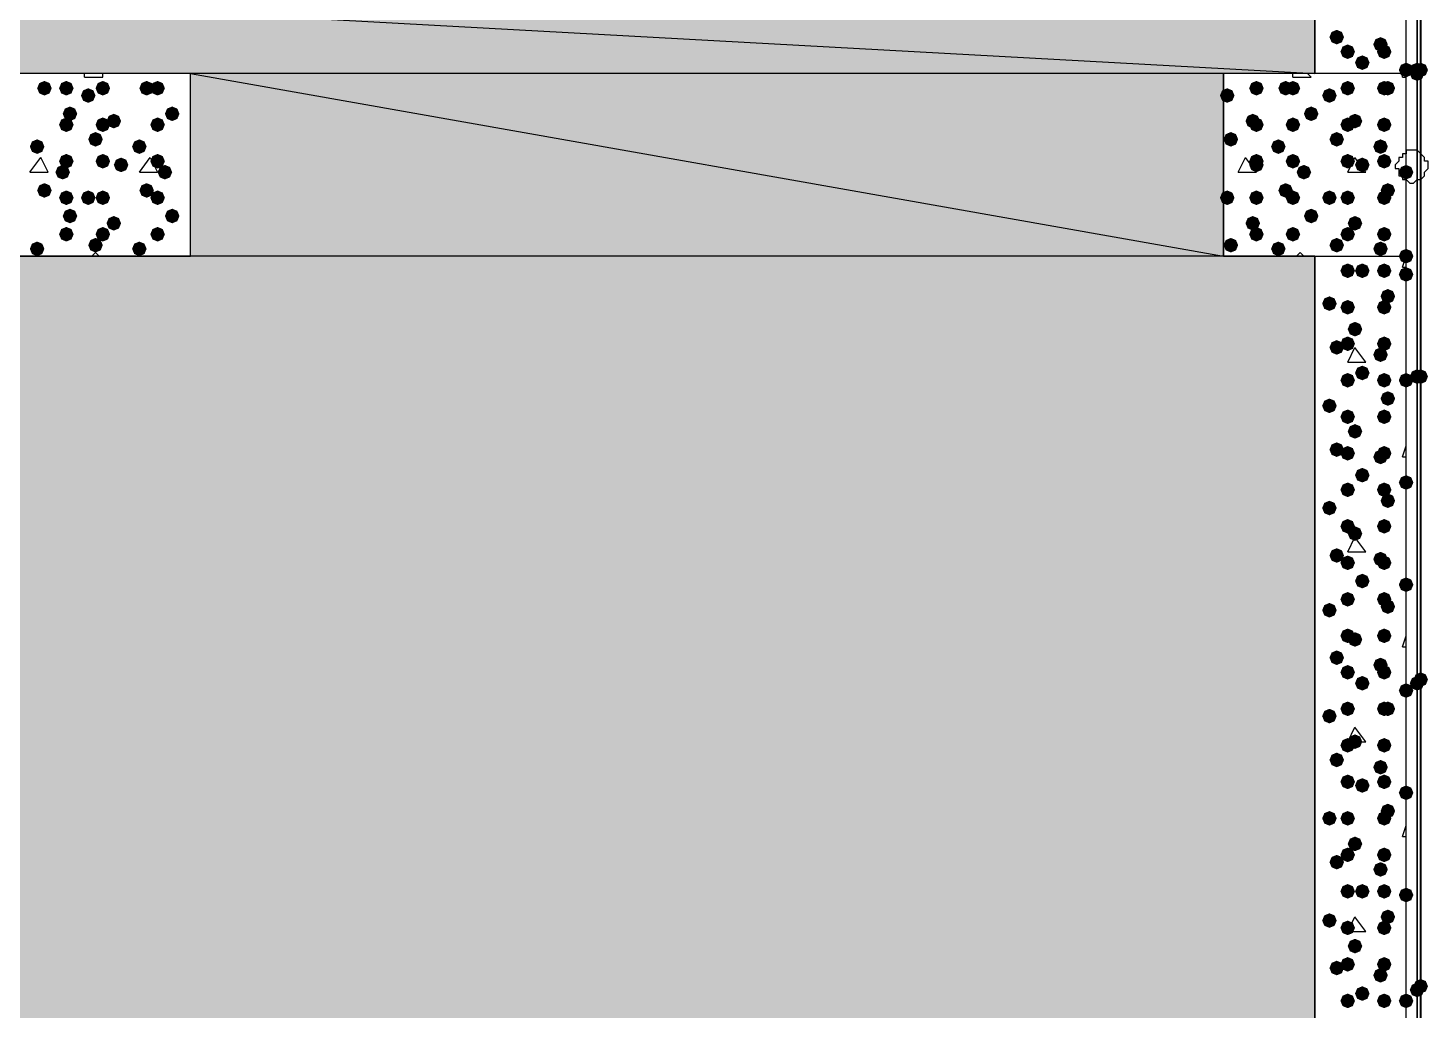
# Model space of a CAD drawing. Header units: millimetres. Extents: x 0 to 420, y 0 to 297.
# Drawn here: x 363.62 to 379.86, y 211.6 to 222.99 of the extents above; entities that cross this region are included whole.
import ezdxf

# ---------------------------------------------------------------- set-up
doc = ezdxf.new("R2010")
doc.units = ezdxf.units.MM
doc.layers.get('0').update_dxf_attribs({"linetype": 'CONTINUOUS'})

msp = doc.modelspace()

# ---------------------------------------------------------------- hatches: boundary and pattern name
at = {"true_color": 0x000007}
h = msp.add_hatch(color=0, dxfattribs=at)
h.paths.add_polyline_path([(379.73, 243.755333), (379.73, 100.160667)], flags=0)
h.paths.add_polyline_path([(379.73, 100.160667), (379.73, 243.755333)], flags=0)
at = {"true_color": 0x000008}
h = msp.add_hatch(color=0, dxfattribs=at)
h.paths.add_polyline_path([(378.544667, 241.511667), (32.469667, 241.511667), (378.544667, 222.461667)], flags=0)
h.paths.add_polyline_path([(32.469667, 241.511667), (378.544667, 222.461667), (32.469667, 222.461667)], flags=0)
for points in [[(378.883333, 222.885), (378.858462, 222.825204), (378.798667, 222.800333), (378.738871, 222.825204), (378.714, 222.885), (378.738871, 222.944796), (378.798667, 222.969667), (378.858462, 222.944796)], [(379.010333, 222.715667), (378.985463, 222.655871), (378.925667, 222.631), (378.865871, 222.655871), (378.841, 222.715667), (378.865871, 222.775462), (378.925667, 222.800333), (378.985462, 222.775463)], [(379.391333, 222.800333), (379.366463, 222.740537), (379.306667, 222.715667), (379.246871, 222.740537), (379.222, 222.800333), (379.246871, 222.860129), (379.306667, 222.885), (379.366462, 222.860129)], [(379.433667, 222.715667), (379.408796, 222.655871), (379.349, 222.631), (379.289204, 222.655871), (379.264333, 222.715667), (379.289204, 222.775462), (379.349, 222.800333), (379.408796, 222.775463)], [(379.179667, 222.588667), (379.154796, 222.528871), (379.095, 222.504), (379.035204, 222.528871), (379.010333, 222.588667), (379.035204, 222.648462), (379.095, 222.673333), (379.154796, 222.648463)], [(379.687667, 222.504), (379.662796, 222.444204), (379.603, 222.419333), (379.543204, 222.444204), (379.518333, 222.504), (379.543204, 222.563796), (379.603, 222.588667), (379.662796, 222.563796)], [(379.010333, 220.175667), (378.985463, 220.115871), (378.925667, 220.091), (378.865871, 220.115871), (378.841, 220.175667), (378.865871, 220.235462), (378.925667, 220.260333), (378.985462, 220.235463)], [(379.179667, 220.175667), (379.154796, 220.115871), (379.095, 220.091), (379.035204, 220.115871), (379.010333, 220.175667), (379.035204, 220.235462), (379.095, 220.260333), (379.154796, 220.235463)], [(379.433667, 220.175667), (379.408796, 220.115871), (379.349, 220.091), (379.289204, 220.115871), (379.264333, 220.175667), (379.289204, 220.235462), (379.349, 220.260333), (379.408796, 220.235463)], [(379.687667, 220.133333), (379.662796, 220.073537), (379.603, 220.048667), (379.543204, 220.073537), (379.518333, 220.133333), (379.543204, 220.193129), (379.603, 220.218), (379.662796, 220.193129)], [(378.798667, 219.794667), (378.773796, 219.734871), (378.714, 219.71), (378.654204, 219.734871), (378.629333, 219.794667), (378.654204, 219.854462), (378.714, 219.879333), (378.773796, 219.854463)], [(379.010333, 219.752333), (378.985463, 219.692537), (378.925667, 219.667667), (378.865871, 219.692537), (378.841, 219.752333), (378.865871, 219.812129), (378.925667, 219.837), (378.985462, 219.812129)], [(379.433667, 219.752333), (379.408796, 219.692537), (379.349, 219.667667), (379.289204, 219.692537), (379.264333, 219.752333), (379.289204, 219.812129), (379.349, 219.837), (379.408796, 219.812129)], [(379.476, 219.879333), (379.451129, 219.819538), (379.391333, 219.794667), (379.331537, 219.819538), (379.306667, 219.879333), (379.331537, 219.939129), (379.391333, 219.964), (379.451129, 219.939129)], [(379.095, 219.498333), (379.070129, 219.438538), (379.010333, 219.413667), (378.950538, 219.438538), (378.925667, 219.498333), (378.950537, 219.558129), (379.010333, 219.583), (379.070129, 219.558129)], [(378.883333, 219.286667), (378.858462, 219.226871), (378.798667, 219.202), (378.738871, 219.226871), (378.714, 219.286667), (378.738871, 219.346462), (378.798667, 219.371333), (378.858462, 219.346463)], [(379.010333, 219.329), (378.985463, 219.269204), (378.925667, 219.244333), (378.865871, 219.269204), (378.841, 219.329), (378.865871, 219.388796), (378.925667, 219.413667), (378.985462, 219.388796)], [(379.433667, 219.329), (379.408796, 219.269204), (379.349, 219.244333), (379.289204, 219.269204), (379.264333, 219.329), (379.289204, 219.388796), (379.349, 219.413667), (379.408796, 219.388796)], [(379.391333, 219.202), (379.366463, 219.142204), (379.306667, 219.117333), (379.246871, 219.142204), (379.222, 219.202), (379.246871, 219.261796), (379.306667, 219.286667), (379.366462, 219.261796)], [(379.179667, 218.990333), (379.154796, 218.930537), (379.095, 218.905667), (379.035204, 218.930537), (379.010333, 218.990333), (379.035204, 219.050129), (379.095, 219.075), (379.154796, 219.050129)], [(379.010333, 218.905667), (378.985463, 218.845871), (378.925667, 218.821), (378.865871, 218.845871), (378.841, 218.905667), (378.865871, 218.965462), (378.925667, 218.990333), (378.985462, 218.965463)], [(379.433667, 218.905667), (379.408796, 218.845871), (379.349, 218.821), (379.289204, 218.845871), (379.264333, 218.905667), (379.289204, 218.965462), (379.349, 218.990333), (379.408796, 218.965463)], [(379.687667, 218.905667), (379.662796, 218.845871), (379.603, 218.821), (379.543204, 218.845871), (379.518333, 218.905667), (379.543204, 218.965462), (379.603, 218.990333), (379.662796, 218.965463)], [(378.798667, 218.609333), (378.773796, 218.549537), (378.714, 218.524667), (378.654204, 218.549537), (378.629333, 218.609333), (378.654204, 218.669129), (378.714, 218.694), (378.773796, 218.669129)], [(379.476, 218.694), (379.451129, 218.634204), (379.391333, 218.609333), (379.331537, 218.634204), (379.306667, 218.694), (379.331537, 218.753796), (379.391333, 218.778667), (379.451129, 218.753796)], [(379.010333, 218.482333), (378.985463, 218.422537), (378.925667, 218.397667), (378.865871, 218.422537), (378.841, 218.482333), (378.865871, 218.542129), (378.925667, 218.567), (378.985462, 218.542129)], [(379.433667, 218.482333), (379.408796, 218.422537), (379.349, 218.397667), (379.289204, 218.422537), (379.264333, 218.482333), (379.289204, 218.542129), (379.349, 218.567), (379.408796, 218.542129)], [(379.095, 218.313), (379.070129, 218.253204), (379.010333, 218.228333), (378.950538, 218.253204), (378.925667, 218.313), (378.950537, 218.372796), (379.010333, 218.397667), (379.070129, 218.372796)], [(378.883333, 218.101333), (378.858462, 218.041537), (378.798667, 218.016667), (378.738871, 218.041537), (378.714, 218.101333), (378.738871, 218.161129), (378.798667, 218.186), (378.858462, 218.161129)], [(379.010333, 218.059), (378.985463, 217.999204), (378.925667, 217.974333), (378.865871, 217.999204), (378.841, 218.059), (378.865871, 218.118796), (378.925667, 218.143667), (378.985462, 218.118796)], [(379.391333, 218.016667), (379.366463, 217.956871), (379.306667, 217.932), (379.246871, 217.956871), (379.222, 218.016667), (379.246871, 218.076462), (379.306667, 218.101333), (379.366462, 218.076463)], [(379.433667, 218.059), (379.408796, 217.999204), (379.349, 217.974333), (379.289204, 217.999204), (379.264333, 218.059), (379.289204, 218.118796), (379.349, 218.143667), (379.408796, 218.118796)], [(379.179667, 217.805), (379.154796, 217.745204), (379.095, 217.720333), (379.035204, 217.745204), (379.010333, 217.805), (379.035204, 217.864796), (379.095, 217.889667), (379.154796, 217.864796)], [(379.010333, 217.635667), (378.985463, 217.575871), (378.925667, 217.551), (378.865871, 217.575871), (378.841, 217.635667), (378.865871, 217.695462), (378.925667, 217.720333), (378.985462, 217.695463)], [(379.433667, 217.635667), (379.408796, 217.575871), (379.349, 217.551), (379.289204, 217.575871), (379.264333, 217.635667), (379.289204, 217.695462), (379.349, 217.720333), (379.408796, 217.695463)], [(379.687667, 217.720333), (379.662796, 217.660537), (379.603, 217.635667), (379.543204, 217.660537), (379.518333, 217.720333), (379.543204, 217.780129), (379.603, 217.805), (379.662796, 217.780129)], [(379.476, 217.508667), (379.451129, 217.448871), (379.391333, 217.424), (379.331537, 217.448871), (379.306667, 217.508667), (379.331537, 217.568462), (379.391333, 217.593333), (379.451129, 217.568463)], [(378.798667, 217.424), (378.773796, 217.364204), (378.714, 217.339333), (378.654204, 217.364204), (378.629333, 217.424), (378.654204, 217.483796), (378.714, 217.508667), (378.773796, 217.483796)], [(379.010333, 217.212333), (378.985463, 217.152537), (378.925667, 217.127667), (378.865871, 217.152537), (378.841, 217.212333), (378.865871, 217.272129), (378.925667, 217.297), (378.985462, 217.272129)], [(379.433667, 217.212333), (379.408796, 217.152537), (379.349, 217.127667), (379.289204, 217.152537), (379.264333, 217.212333), (379.289204, 217.272129), (379.349, 217.297), (379.408796, 217.272129)], [(379.095, 217.127667), (379.070129, 217.067871), (379.010333, 217.043), (378.950538, 217.067871), (378.925667, 217.127667), (378.950537, 217.187462), (379.010333, 217.212333), (379.070129, 217.187463)], [(378.883333, 216.873667), (378.858462, 216.813871), (378.798667, 216.789), (378.738871, 216.813871), (378.714, 216.873667), (378.738871, 216.933462), (378.798667, 216.958333), (378.858462, 216.933463)], [(379.391333, 216.831333), (379.366463, 216.771537), (379.306667, 216.746667), (379.246871, 216.771537), (379.222, 216.831333), (379.246871, 216.891129), (379.306667, 216.916), (379.366462, 216.891129)], [(379.010333, 216.789), (378.985463, 216.729204), (378.925667, 216.704333), (378.865871, 216.729204), (378.841, 216.789), (378.865871, 216.848796), (378.925667, 216.873667), (378.985462, 216.848796)], [(379.433667, 216.789), (379.408796, 216.729204), (379.349, 216.704333), (379.289204, 216.729204), (379.264333, 216.789), (379.289204, 216.848796), (379.349, 216.873667), (379.408796, 216.848796)], [(379.179667, 216.577333), (379.154796, 216.517537), (379.095, 216.492667), (379.035204, 216.517537), (379.010333, 216.577333), (379.035204, 216.637129), (379.095, 216.662), (379.154796, 216.637129)], [(379.687667, 216.535), (379.662796, 216.475204), (379.603, 216.450333), (379.543204, 216.475204), (379.518333, 216.535), (379.543204, 216.594796), (379.603, 216.619667), (379.662796, 216.594796)], [(379.010333, 216.365667), (378.985463, 216.305871), (378.925667, 216.281), (378.865871, 216.305871), (378.841, 216.365667), (378.865871, 216.425462), (378.925667, 216.450333), (378.985462, 216.425463)], [(379.433667, 216.365667), (379.408796, 216.305871), (379.349, 216.281), (379.289204, 216.305871), (379.264333, 216.365667), (379.289204, 216.425462), (379.349, 216.450333), (379.408796, 216.425463)], [(378.798667, 216.238667), (378.773796, 216.178871), (378.714, 216.154), (378.654204, 216.178871), (378.629333, 216.238667), (378.654204, 216.298462), (378.714, 216.323333), (378.773796, 216.298463)], [(379.476, 216.281), (379.451129, 216.221204), (379.391333, 216.196333), (379.331537, 216.221204), (379.306667, 216.281), (379.331537, 216.340796), (379.391333, 216.365667), (379.451129, 216.340796)], [(379.010333, 215.942333), (378.985463, 215.882537), (378.925667, 215.857667), (378.865871, 215.882537), (378.841, 215.942333), (378.865871, 216.002129), (378.925667, 216.027), (378.985462, 216.002129)], [(379.095, 215.9), (379.070129, 215.840204), (379.010333, 215.815333), (378.950538, 215.840204), (378.925667, 215.9), (378.950537, 215.959796), (379.010333, 215.984667), (379.070129, 215.959796)], [(379.433667, 215.942333), (379.408796, 215.882537), (379.349, 215.857667), (379.289204, 215.882537), (379.264333, 215.942333), (379.289204, 216.002129), (379.349, 216.027), (379.408796, 216.002129)], [(378.883333, 215.688333), (378.858462, 215.628537), (378.798667, 215.603667), (378.738871, 215.628537), (378.714, 215.688333), (378.738871, 215.748129), (378.798667, 215.773), (378.858462, 215.748129)], [(379.010333, 215.519), (378.985463, 215.459204), (378.925667, 215.434333), (378.865871, 215.459204), (378.841, 215.519), (378.865871, 215.578796), (378.925667, 215.603667), (378.985462, 215.578796)], [(379.391333, 215.603667), (379.366463, 215.543871), (379.306667, 215.519), (379.246871, 215.543871), (379.222, 215.603667), (379.246871, 215.663462), (379.306667, 215.688333), (379.366462, 215.663463)], [(379.433667, 215.519), (379.408796, 215.459204), (379.349, 215.434333), (379.289204, 215.459204), (379.264333, 215.519), (379.289204, 215.578796), (379.349, 215.603667), (379.408796, 215.578796)], [(379.179667, 215.392), (379.154796, 215.332204), (379.095, 215.307333), (379.035204, 215.332204), (379.010333, 215.392), (379.035204, 215.451796), (379.095, 215.476667), (379.154796, 215.451796)], [(379.687667, 215.307333), (379.662796, 215.247537), (379.603, 215.222667), (379.543204, 215.247537), (379.518333, 215.307333), (379.543204, 215.367129), (379.603, 215.392), (379.662796, 215.367129)], [(379.010333, 215.095667), (378.985463, 215.035871), (378.925667, 215.011), (378.865871, 215.035871), (378.841, 215.095667), (378.865871, 215.155462), (378.925667, 215.180333), (378.985462, 215.155463)], [(379.433667, 215.095667), (379.408796, 215.035871), (379.349, 215.011), (379.289204, 215.035871), (379.264333, 215.095667), (379.289204, 215.155462), (379.349, 215.180333), (379.408796, 215.155463)], [(379.476, 215.095667), (379.451129, 215.035871), (379.391333, 215.011), (379.331537, 215.035871), (379.306667, 215.095667), (379.331537, 215.155462), (379.391333, 215.180333), (379.451129, 215.155463)], [(378.798667, 215.011), (378.773796, 214.951204), (378.714, 214.926333), (378.654204, 214.951204), (378.629333, 215.011), (378.654204, 215.070796), (378.714, 215.095667), (378.773796, 215.070796)], [(379.095, 214.714667), (379.070129, 214.654871), (379.010333, 214.63), (378.950538, 214.654871), (378.925667, 214.714667), (378.950537, 214.774462), (379.010333, 214.799333), (379.070129, 214.774463)], [(379.010333, 214.672333), (378.985463, 214.612537), (378.925667, 214.587667), (378.865871, 214.612537), (378.841, 214.672333), (378.865871, 214.732129), (378.925667, 214.757), (378.985462, 214.732129)], [(379.433667, 214.672333), (379.408796, 214.612537), (379.349, 214.587667), (379.289204, 214.612537), (379.264333, 214.672333), (379.289204, 214.732129), (379.349, 214.757), (379.408796, 214.732129)], [(378.883333, 214.503), (378.858462, 214.443204), (378.798667, 214.418333), (378.738871, 214.443204), (378.714, 214.503), (378.738871, 214.562796), (378.798667, 214.587667), (378.858462, 214.562796)], [(379.391333, 214.418333), (379.366463, 214.358537), (379.306667, 214.333667), (379.246871, 214.358537), (379.222, 214.418333), (379.246871, 214.478129), (379.306667, 214.503), (379.366462, 214.478129)], [(379.010333, 214.249), (378.985463, 214.189204), (378.925667, 214.164333), (378.865871, 214.189204), (378.841, 214.249), (378.865871, 214.308796), (378.925667, 214.333667), (378.985462, 214.308796)], [(379.433667, 214.249), (379.408796, 214.189204), (379.349, 214.164333), (379.289204, 214.189204), (379.264333, 214.249), (379.289204, 214.308796), (379.349, 214.333667), (379.408796, 214.308796)], [(379.179667, 214.206667), (379.154796, 214.146871), (379.095, 214.122), (379.035204, 214.146871), (379.010333, 214.206667), (379.035204, 214.266462), (379.095, 214.291333), (379.154796, 214.266463)], [(379.687667, 214.122), (379.662796, 214.062204), (379.603, 214.037333), (379.543204, 214.062204), (379.518333, 214.122), (379.543204, 214.181796), (379.603, 214.206667), (379.662796, 214.181796)], [(379.476, 213.910333), (379.451129, 213.850537), (379.391333, 213.825667), (379.331537, 213.850537), (379.306667, 213.910333), (379.331537, 213.970129), (379.391333, 213.995), (379.451129, 213.970129)], [(378.798667, 213.825667), (378.773796, 213.765871), (378.714, 213.741), (378.654204, 213.765871), (378.629333, 213.825667), (378.654204, 213.885462), (378.714, 213.910333), (378.773796, 213.885463)], [(379.010333, 213.825667), (378.985463, 213.765871), (378.925667, 213.741), (378.865871, 213.765871), (378.841, 213.825667), (378.865871, 213.885462), (378.925667, 213.910333), (378.985462, 213.885463)], [(379.433667, 213.825667), (379.408796, 213.765871), (379.349, 213.741), (379.289204, 213.765871), (379.264333, 213.825667), (379.289204, 213.885462), (379.349, 213.910333), (379.408796, 213.885463)], [(379.095, 213.529333), (379.070129, 213.469538), (379.010333, 213.444667), (378.950538, 213.469538), (378.925667, 213.529333), (378.950537, 213.589129), (379.010333, 213.614), (379.070129, 213.589129)], [(378.883333, 213.317667), (378.858462, 213.257871), (378.798667, 213.233), (378.738871, 213.257871), (378.714, 213.317667), (378.738871, 213.377462), (378.798667, 213.402333), (378.858462, 213.377463)], [(379.010333, 213.402333), (378.985463, 213.342537), (378.925667, 213.317667), (378.865871, 213.342537), (378.841, 213.402333), (378.865871, 213.462129), (378.925667, 213.487), (378.985462, 213.462129)], [(379.433667, 213.402333), (379.408796, 213.342537), (379.349, 213.317667), (379.289204, 213.342537), (379.264333, 213.402333), (379.289204, 213.462129), (379.349, 213.487), (379.408796, 213.462129)], [(379.391333, 213.233), (379.366463, 213.173204), (379.306667, 213.148333), (379.246871, 213.173204), (379.222, 213.233), (379.246871, 213.292796), (379.306667, 213.317667), (379.366462, 213.292796)], [(379.010333, 212.979), (378.985463, 212.919204), (378.925667, 212.894333), (378.865871, 212.919204), (378.841, 212.979), (378.865871, 213.038796), (378.925667, 213.063667), (378.985462, 213.038796)], [(379.179667, 212.979), (379.154796, 212.919204), (379.095, 212.894333), (379.035204, 212.919204), (379.010333, 212.979), (379.035204, 213.038796), (379.095, 213.063667), (379.154796, 213.038796)], [(379.433667, 212.979), (379.408796, 212.919204), (379.349, 212.894333), (379.289204, 212.919204), (379.264333, 212.979), (379.289204, 213.038796), (379.349, 213.063667), (379.408796, 213.038796)], [(379.687667, 212.936667), (379.662796, 212.876871), (379.603, 212.852), (379.543204, 212.876871), (379.518333, 212.936667), (379.543204, 212.996462), (379.603, 213.021333), (379.662796, 212.996463)], [(378.798667, 212.640333), (378.773796, 212.580537), (378.714, 212.555667), (378.654204, 212.580537), (378.629333, 212.640333), (378.654204, 212.700129), (378.714, 212.725), (378.773796, 212.700129)], [(379.476, 212.682667), (379.451129, 212.622871), (379.391333, 212.598), (379.331537, 212.622871), (379.306667, 212.682667), (379.331537, 212.742462), (379.391333, 212.767333), (379.451129, 212.742463)], [(379.010333, 212.555667), (378.985463, 212.495871), (378.925667, 212.471), (378.865871, 212.495871), (378.841, 212.555667), (378.865871, 212.615462), (378.925667, 212.640333), (378.985462, 212.615463)], [(379.433667, 212.555667), (379.408796, 212.495871), (379.349, 212.471), (379.289204, 212.495871), (379.264333, 212.555667), (379.289204, 212.615462), (379.349, 212.640333), (379.408796, 212.615463)], [(379.095, 212.344), (379.070129, 212.284204), (379.010333, 212.259333), (378.950538, 212.284204), (378.925667, 212.344), (378.950537, 212.403796), (379.010333, 212.428667), (379.070129, 212.403796)], [(379.010333, 212.132333), (378.985463, 212.072537), (378.925667, 212.047667), (378.865871, 212.072537), (378.841, 212.132333), (378.865871, 212.192129), (378.925667, 212.217), (378.985462, 212.192129)], [(379.433667, 212.132333), (379.408796, 212.072537), (379.349, 212.047667), (379.289204, 212.072537), (379.264333, 212.132333), (379.289204, 212.192129), (379.349, 212.217), (379.408796, 212.192129)], [(378.883333, 212.09), (378.858462, 212.030204), (378.798667, 212.005333), (378.738871, 212.030204), (378.714, 212.09), (378.738871, 212.149796), (378.798667, 212.174667), (378.858462, 212.149796)], [(379.391333, 212.005333), (379.366463, 211.945537), (379.306667, 211.920667), (379.246871, 211.945537), (379.222, 212.005333), (379.246871, 212.065129), (379.306667, 212.09), (379.366462, 212.065129)], [(379.179667, 211.793667), (379.154796, 211.733871), (379.095, 211.709), (379.035204, 211.733871), (379.010333, 211.793667), (379.035204, 211.853462), (379.095, 211.878333), (379.154796, 211.853463)], [(379.010333, 211.709), (378.985463, 211.649204), (378.925667, 211.624333), (378.865871, 211.649204), (378.841, 211.709), (378.865871, 211.768796), (378.925667, 211.793667), (378.985462, 211.768796)], [(379.433667, 211.709), (379.408796, 211.649204), (379.349, 211.624333), (379.289204, 211.649204), (379.264333, 211.709), (379.289204, 211.768796), (379.349, 211.793667), (379.408796, 211.768796)], [(379.687667, 211.709), (379.662796, 211.649204), (379.603, 211.624333), (379.543204, 211.649204), (379.518333, 211.709), (379.543204, 211.768796), (379.603, 211.793667), (379.662796, 211.768796)]]:
    msp.add_hatch(color=0, dxfattribs=at).paths.add_polyline_path(points, flags=0)
at = {"true_color": 0x0000fe}
for points in [[(379.814667, 222.504), (379.789796, 222.444204), (379.73, 222.419333), (379.670204, 222.444204), (379.645333, 222.504), (379.670204, 222.563796), (379.73, 222.588667), (379.789796, 222.563796)], [(379.857, 222.504), (379.832129, 222.444204), (379.772333, 222.419333), (379.712538, 222.444204), (379.687667, 222.504), (379.712537, 222.563796), (379.772333, 222.588667), (379.832129, 222.563796)], [(379.814667, 222.461667), (379.789796, 222.401871), (379.73, 222.377), (379.670204, 222.401871), (379.645333, 222.461667), (379.670204, 222.521462), (379.73, 222.546333), (379.789796, 222.521463)], [(379.814667, 222.461667), (379.789796, 222.401871), (379.73, 222.377), (379.670204, 222.401871), (379.645333, 222.461667), (379.670204, 222.521462), (379.73, 222.546333), (379.789796, 222.521463)], [(379.814667, 218.948), (379.789796, 218.888204), (379.73, 218.863333), (379.670204, 218.888204), (379.645333, 218.948), (379.670204, 219.007796), (379.73, 219.032667), (379.789796, 219.007796)], [(379.814667, 218.948), (379.789796, 218.888204), (379.73, 218.863333), (379.670204, 218.888204), (379.645333, 218.948), (379.670204, 219.007796), (379.73, 219.032667), (379.789796, 219.007796)], [(379.814667, 218.948), (379.789796, 218.888204), (379.73, 218.863333), (379.670204, 218.888204), (379.645333, 218.948), (379.670204, 219.007796), (379.73, 219.032667), (379.789796, 219.007796)], [(379.857, 218.948), (379.832129, 218.888204), (379.772333, 218.863333), (379.712538, 218.888204), (379.687667, 218.948), (379.712537, 219.007796), (379.772333, 219.032667), (379.832129, 219.007796)], [(379.814667, 215.392), (379.789796, 215.332204), (379.73, 215.307333), (379.670204, 215.332204), (379.645333, 215.392), (379.670204, 215.451796), (379.73, 215.476667), (379.789796, 215.451796)], [(379.814667, 215.392), (379.789796, 215.332204), (379.73, 215.307333), (379.670204, 215.332204), (379.645333, 215.392), (379.670204, 215.451796), (379.73, 215.476667), (379.789796, 215.451796)], [(379.814667, 215.392), (379.789796, 215.332204), (379.73, 215.307333), (379.670204, 215.332204), (379.645333, 215.392), (379.670204, 215.451796), (379.73, 215.476667), (379.789796, 215.451796)], [(379.857, 215.434333), (379.832129, 215.374537), (379.772333, 215.349667), (379.712538, 215.374537), (379.687667, 215.434333), (379.712537, 215.494129), (379.772333, 215.519), (379.832129, 215.494129)], [(379.814667, 211.836), (379.789796, 211.776204), (379.73, 211.751333), (379.670204, 211.776204), (379.645333, 211.836), (379.670204, 211.895796), (379.73, 211.920667), (379.789796, 211.895796)], [(379.814667, 211.836), (379.789796, 211.776204), (379.73, 211.751333), (379.670204, 211.776204), (379.645333, 211.836), (379.670204, 211.895796), (379.73, 211.920667), (379.789796, 211.895796)], [(379.814667, 211.836), (379.789796, 211.776204), (379.73, 211.751333), (379.670204, 211.776204), (379.645333, 211.836), (379.670204, 211.895796), (379.73, 211.920667), (379.789796, 211.895796)], [(379.857, 211.878333), (379.832129, 211.818537), (379.772333, 211.793667), (379.712538, 211.818537), (379.687667, 211.878333), (379.712537, 211.938129), (379.772333, 211.963), (379.832129, 211.938129)]]:
    msp.add_hatch(color=0, dxfattribs=at).paths.add_polyline_path(points, flags=0)
at = {"true_color": 0x000008}
h = msp.add_hatch(color=0, dxfattribs=at)
h.paths.add_polyline_path([(377.486333, 222.461667), (365.506, 222.461667), (377.486333, 220.345)], flags=0)
h.paths.add_polyline_path([(365.506, 222.461667), (377.486333, 220.345), (365.506, 220.345)], flags=0)
at = {"true_color": 0x000007}
for points in [[(363.897333, 222.292333), (363.872462, 222.232537), (363.812667, 222.207667), (363.752871, 222.232537), (363.728, 222.292333), (363.752871, 222.352129), (363.812667, 222.377), (363.872462, 222.352129)], [(364.151333, 222.292333), (364.126463, 222.232537), (364.066667, 222.207667), (364.006871, 222.232537), (363.982, 222.292333), (364.006871, 222.352129), (364.066667, 222.377), (364.126462, 222.352129)], [(364.405333, 222.207667), (364.380463, 222.147871), (364.320667, 222.123), (364.260871, 222.147871), (364.236, 222.207667), (364.260871, 222.267462), (364.320667, 222.292333), (364.380462, 222.267463)], [(364.574667, 222.292333), (364.549796, 222.232537), (364.49, 222.207667), (364.430204, 222.232537), (364.405333, 222.292333), (364.430204, 222.352129), (364.49, 222.377), (364.549796, 222.352129)], [(365.082667, 222.292333), (365.057796, 222.232537), (364.998, 222.207667), (364.938204, 222.232537), (364.913333, 222.292333), (364.938204, 222.352129), (364.998, 222.377), (365.057796, 222.352129)], [(365.209667, 222.292333), (365.184796, 222.232537), (365.125, 222.207667), (365.065204, 222.232537), (365.040333, 222.292333), (365.065204, 222.352129), (365.125, 222.377), (365.184796, 222.352129)], [(377.613333, 222.207667), (377.588462, 222.147871), (377.528667, 222.123), (377.468871, 222.147871), (377.444, 222.207667), (377.468871, 222.267462), (377.528667, 222.292333), (377.588462, 222.267463)], [(377.952, 222.292333), (377.927129, 222.232537), (377.867333, 222.207667), (377.807538, 222.232537), (377.782667, 222.292333), (377.807537, 222.352129), (377.867333, 222.377), (377.927129, 222.352129)], [(378.290667, 222.292333), (378.265796, 222.232537), (378.206, 222.207667), (378.146204, 222.232537), (378.121333, 222.292333), (378.146204, 222.352129), (378.206, 222.377), (378.265796, 222.352129)], [(378.375333, 222.292333), (378.350462, 222.232537), (378.290667, 222.207667), (378.230871, 222.232537), (378.206, 222.292333), (378.230871, 222.352129), (378.290667, 222.377), (378.350462, 222.352129)], [(378.798667, 222.207667), (378.773796, 222.147871), (378.714, 222.123), (378.654204, 222.147871), (378.629333, 222.207667), (378.654204, 222.267462), (378.714, 222.292333), (378.773796, 222.267463)], [(379.010333, 222.292333), (378.985463, 222.232537), (378.925667, 222.207667), (378.865871, 222.232537), (378.841, 222.292333), (378.865871, 222.352129), (378.925667, 222.377), (378.985462, 222.352129)], [(379.433667, 222.292333), (379.408796, 222.232537), (379.349, 222.207667), (379.289204, 222.232537), (379.264333, 222.292333), (379.289204, 222.352129), (379.349, 222.377), (379.408796, 222.352129)], [(379.476, 222.292333), (379.451129, 222.232537), (379.391333, 222.207667), (379.331537, 222.232537), (379.306667, 222.292333), (379.331537, 222.352129), (379.391333, 222.377), (379.451129, 222.352129)], [(364.151333, 221.869), (364.126463, 221.809204), (364.066667, 221.784333), (364.006871, 221.809204), (363.982, 221.869), (364.006871, 221.928796), (364.066667, 221.953667), (364.126462, 221.928796)], [(364.193667, 221.996), (364.168796, 221.936204), (364.109, 221.911333), (364.049204, 221.936204), (364.024333, 221.996), (364.049204, 222.055796), (364.109, 222.080667), (364.168796, 222.055796)], [(364.574667, 221.869), (364.549796, 221.809204), (364.49, 221.784333), (364.430204, 221.809204), (364.405333, 221.869), (364.430204, 221.928796), (364.49, 221.953667), (364.549796, 221.928796)], [(364.701667, 221.911333), (364.676796, 221.851537), (364.617, 221.826667), (364.557204, 221.851537), (364.532333, 221.911333), (364.557204, 221.971129), (364.617, 221.996), (364.676796, 221.971129)], [(365.209667, 221.869), (365.184796, 221.809204), (365.125, 221.784333), (365.065204, 221.809204), (365.040333, 221.869), (365.065204, 221.928796), (365.125, 221.953667), (365.184796, 221.928796)], [(365.379, 221.996), (365.354129, 221.936204), (365.294333, 221.911333), (365.234537, 221.936204), (365.209667, 221.996), (365.234537, 222.055796), (365.294333, 222.080667), (365.354129, 222.055796)], [(377.909667, 221.911333), (377.884796, 221.851537), (377.825, 221.826667), (377.765204, 221.851537), (377.740333, 221.911333), (377.765204, 221.971129), (377.825, 221.996), (377.884796, 221.971129)], [(377.952, 221.869), (377.927129, 221.809204), (377.867333, 221.784333), (377.807538, 221.809204), (377.782667, 221.869), (377.807537, 221.928796), (377.867333, 221.953667), (377.927129, 221.928796)], [(378.375333, 221.869), (378.350462, 221.809204), (378.290667, 221.784333), (378.230871, 221.809204), (378.206, 221.869), (378.230871, 221.928796), (378.290667, 221.953667), (378.350462, 221.928796)], [(378.587, 221.996), (378.562129, 221.936204), (378.502333, 221.911333), (378.442538, 221.936204), (378.417667, 221.996), (378.442537, 222.055796), (378.502333, 222.080667), (378.562129, 222.055796)], [(379.010333, 221.869), (378.985463, 221.809204), (378.925667, 221.784333), (378.865871, 221.809204), (378.841, 221.869), (378.865871, 221.928796), (378.925667, 221.953667), (378.985462, 221.928796)], [(379.095, 221.911333), (379.070129, 221.851537), (379.010333, 221.826667), (378.950538, 221.851537), (378.925667, 221.911333), (378.950537, 221.971129), (379.010333, 221.996), (379.070129, 221.971129)], [(379.433667, 221.869), (379.408796, 221.809204), (379.349, 221.784333), (379.289204, 221.809204), (379.264333, 221.869), (379.289204, 221.928796), (379.349, 221.953667), (379.408796, 221.928796)], [(364.49, 221.699667), (364.465129, 221.639871), (364.405333, 221.615), (364.345537, 221.639871), (364.320667, 221.699667), (364.345537, 221.759462), (364.405333, 221.784333), (364.465129, 221.759463)], [(377.655667, 221.699667), (377.630796, 221.639871), (377.571, 221.615), (377.511204, 221.639871), (377.486333, 221.699667), (377.511204, 221.759462), (377.571, 221.784333), (377.630796, 221.759463)], [(378.883333, 221.699667), (378.858462, 221.639871), (378.798667, 221.615), (378.738871, 221.639871), (378.714, 221.699667), (378.738871, 221.759462), (378.798667, 221.784333), (378.858462, 221.759463)], [(363.812667, 221.615), (363.787796, 221.555204), (363.728, 221.530333), (363.668204, 221.555204), (363.643333, 221.615), (363.668204, 221.674796), (363.728, 221.699667), (363.787796, 221.674796)], [(364.998, 221.615), (364.973129, 221.555204), (364.913333, 221.530333), (364.853538, 221.555204), (364.828667, 221.615), (364.853537, 221.674796), (364.913333, 221.699667), (364.973129, 221.674796)], [(378.206, 221.615), (378.181129, 221.555204), (378.121333, 221.530333), (378.061537, 221.555204), (378.036667, 221.615), (378.061537, 221.674796), (378.121333, 221.699667), (378.181129, 221.674796)], [(379.391333, 221.615), (379.366463, 221.555204), (379.306667, 221.530333), (379.246871, 221.555204), (379.222, 221.615), (379.246871, 221.674796), (379.306667, 221.699667), (379.366462, 221.674796)], [(364.151333, 221.445667), (364.126463, 221.385871), (364.066667, 221.361), (364.006871, 221.385871), (363.982, 221.445667), (364.006871, 221.505462), (364.066667, 221.530333), (364.126462, 221.505463)], [(364.574667, 221.445667), (364.549796, 221.385871), (364.49, 221.361), (364.430204, 221.385871), (364.405333, 221.445667), (364.430204, 221.505462), (364.49, 221.530333), (364.549796, 221.505463)], [(364.786333, 221.403333), (364.761462, 221.343537), (364.701667, 221.318667), (364.641871, 221.343537), (364.617, 221.403333), (364.641871, 221.463129), (364.701667, 221.488), (364.761462, 221.463129)], [(365.209667, 221.445667), (365.184796, 221.385871), (365.125, 221.361), (365.065204, 221.385871), (365.040333, 221.445667), (365.065204, 221.505462), (365.125, 221.530333), (365.184796, 221.505463)], [(377.952, 221.445667), (377.927129, 221.385871), (377.867333, 221.361), (377.807538, 221.385871), (377.782667, 221.445667), (377.807537, 221.505462), (377.867333, 221.530333), (377.927129, 221.505463)], [(377.952, 221.403333), (377.927129, 221.343537), (377.867333, 221.318667), (377.807538, 221.343537), (377.782667, 221.403333), (377.807537, 221.463129), (377.867333, 221.488), (377.927129, 221.463129)], [(378.375333, 221.445667), (378.350462, 221.385871), (378.290667, 221.361), (378.230871, 221.385871), (378.206, 221.445667), (378.230871, 221.505462), (378.290667, 221.530333), (378.350462, 221.505463)], [(379.010333, 221.445667), (378.985463, 221.385871), (378.925667, 221.361), (378.865871, 221.385871), (378.841, 221.445667), (378.865871, 221.505462), (378.925667, 221.530333), (378.985462, 221.505463)], [(379.179667, 221.403333), (379.154796, 221.343537), (379.095, 221.318667), (379.035204, 221.343537), (379.010333, 221.403333), (379.035204, 221.463129), (379.095, 221.488), (379.154796, 221.463129)], [(379.433667, 221.445667), (379.408796, 221.385871), (379.349, 221.361), (379.289204, 221.385871), (379.264333, 221.445667), (379.289204, 221.505462), (379.349, 221.530333), (379.408796, 221.505463)], [(364.109, 221.318667), (364.084129, 221.258871), (364.024333, 221.234), (363.964538, 221.258871), (363.939667, 221.318667), (363.964537, 221.378462), (364.024333, 221.403333), (364.084129, 221.378463)], [(365.294333, 221.318667), (365.269462, 221.258871), (365.209667, 221.234), (365.149871, 221.258871), (365.125, 221.318667), (365.149871, 221.378462), (365.209667, 221.403333), (365.269462, 221.378463)], [(378.502333, 221.318667), (378.477462, 221.258871), (378.417667, 221.234), (378.357871, 221.258871), (378.333, 221.318667), (378.357871, 221.378462), (378.417667, 221.403333), (378.477462, 221.378463)], [(379.687667, 221.318667), (379.662796, 221.258871), (379.603, 221.234), (379.543204, 221.258871), (379.518333, 221.318667), (379.543204, 221.378462), (379.603, 221.403333), (379.662796, 221.378463)], [(363.897333, 221.107), (363.872462, 221.047204), (363.812667, 221.022333), (363.752871, 221.047204), (363.728, 221.107), (363.752871, 221.166796), (363.812667, 221.191667), (363.872462, 221.166796)], [(365.082667, 221.107), (365.057796, 221.047204), (364.998, 221.022333), (364.938204, 221.047204), (364.913333, 221.107), (364.938204, 221.166796), (364.998, 221.191667), (365.057796, 221.166796)], [(378.290667, 221.107), (378.265796, 221.047204), (378.206, 221.022333), (378.146204, 221.047204), (378.121333, 221.107), (378.146204, 221.166796), (378.206, 221.191667), (378.265796, 221.166796)], [(379.476, 221.107), (379.451129, 221.047204), (379.391333, 221.022333), (379.331537, 221.047204), (379.306667, 221.107), (379.331537, 221.166796), (379.391333, 221.191667), (379.451129, 221.166796)], [(364.151333, 221.022333), (364.126463, 220.962537), (364.066667, 220.937667), (364.006871, 220.962537), (363.982, 221.022333), (364.006871, 221.082129), (364.066667, 221.107), (364.126462, 221.082129)], [(364.405333, 221.022333), (364.380463, 220.962537), (364.320667, 220.937667), (364.260871, 220.962537), (364.236, 221.022333), (364.260871, 221.082129), (364.320667, 221.107), (364.380462, 221.082129)], [(364.574667, 221.022333), (364.549796, 220.962537), (364.49, 220.937667), (364.430204, 220.962537), (364.405333, 221.022333), (364.430204, 221.082129), (364.49, 221.107), (364.549796, 221.082129)], [(365.209667, 221.022333), (365.184796, 220.962537), (365.125, 220.937667), (365.065204, 220.962537), (365.040333, 221.022333), (365.065204, 221.082129), (365.125, 221.107), (365.184796, 221.082129)], [(377.613333, 221.022333), (377.588462, 220.962537), (377.528667, 220.937667), (377.468871, 220.962537), (377.444, 221.022333), (377.468871, 221.082129), (377.528667, 221.107), (377.588462, 221.082129)], [(377.952, 221.022333), (377.927129, 220.962537), (377.867333, 220.937667), (377.807538, 220.962537), (377.782667, 221.022333), (377.807537, 221.082129), (377.867333, 221.107), (377.927129, 221.082129)], [(378.375333, 221.022333), (378.350462, 220.962537), (378.290667, 220.937667), (378.230871, 220.962537), (378.206, 221.022333), (378.230871, 221.082129), (378.290667, 221.107), (378.350462, 221.082129)], [(378.798667, 221.022333), (378.773796, 220.962537), (378.714, 220.937667), (378.654204, 220.962537), (378.629333, 221.022333), (378.654204, 221.082129), (378.714, 221.107), (378.773796, 221.082129)], [(379.010333, 221.022333), (378.985463, 220.962537), (378.925667, 220.937667), (378.865871, 220.962537), (378.841, 221.022333), (378.865871, 221.082129), (378.925667, 221.107), (378.985462, 221.082129)], [(379.433667, 221.022333), (379.408796, 220.962537), (379.349, 220.937667), (379.289204, 220.962537), (379.264333, 221.022333), (379.289204, 221.082129), (379.349, 221.107), (379.408796, 221.082129)], [(364.193667, 220.810667), (364.168796, 220.750871), (364.109, 220.726), (364.049204, 220.750871), (364.024333, 220.810667), (364.049204, 220.870462), (364.109, 220.895333), (364.168796, 220.870463)], [(364.701667, 220.726), (364.676796, 220.666204), (364.617, 220.641333), (364.557204, 220.666204), (364.532333, 220.726), (364.557204, 220.785796), (364.617, 220.810667), (364.676796, 220.785796)], [(365.379, 220.810667), (365.354129, 220.750871), (365.294333, 220.726), (365.234537, 220.750871), (365.209667, 220.810667), (365.234537, 220.870462), (365.294333, 220.895333), (365.354129, 220.870463)], [(377.909667, 220.726), (377.884796, 220.666204), (377.825, 220.641333), (377.765204, 220.666204), (377.740333, 220.726), (377.765204, 220.785796), (377.825, 220.810667), (377.884796, 220.785796)], [(378.587, 220.810667), (378.562129, 220.750871), (378.502333, 220.726), (378.442538, 220.750871), (378.417667, 220.810667), (378.442537, 220.870462), (378.502333, 220.895333), (378.562129, 220.870463)], [(379.095, 220.726), (379.070129, 220.666204), (379.010333, 220.641333), (378.950538, 220.666204), (378.925667, 220.726), (378.950537, 220.785796), (379.010333, 220.810667), (379.070129, 220.785796)], [(364.151333, 220.599), (364.126463, 220.539204), (364.066667, 220.514333), (364.006871, 220.539204), (363.982, 220.599), (364.006871, 220.658796), (364.066667, 220.683667), (364.126462, 220.658796)], [(364.574667, 220.599), (364.549796, 220.539204), (364.49, 220.514333), (364.430204, 220.539204), (364.405333, 220.599), (364.430204, 220.658796), (364.49, 220.683667), (364.549796, 220.658796)], [(365.209667, 220.599), (365.184796, 220.539204), (365.125, 220.514333), (365.065204, 220.539204), (365.040333, 220.599), (365.065204, 220.658796), (365.125, 220.683667), (365.184796, 220.658796)], [(377.952, 220.599), (377.927129, 220.539204), (377.867333, 220.514333), (377.807538, 220.539204), (377.782667, 220.599), (377.807537, 220.658796), (377.867333, 220.683667), (377.927129, 220.658796)], [(378.375333, 220.599), (378.350462, 220.539204), (378.290667, 220.514333), (378.230871, 220.539204), (378.206, 220.599), (378.230871, 220.658796), (378.290667, 220.683667), (378.350462, 220.658796)], [(379.010333, 220.599), (378.985463, 220.539204), (378.925667, 220.514333), (378.865871, 220.539204), (378.841, 220.599), (378.865871, 220.658796), (378.925667, 220.683667), (378.985462, 220.658796)], [(379.433667, 220.599), (379.408796, 220.539204), (379.349, 220.514333), (379.289204, 220.539204), (379.264333, 220.599), (379.289204, 220.658796), (379.349, 220.683667), (379.408796, 220.658796)], [(363.812667, 220.429667), (363.787796, 220.369871), (363.728, 220.345), (363.668204, 220.369871), (363.643333, 220.429667), (363.668204, 220.489462), (363.728, 220.514333), (363.787796, 220.489463)], [(364.49, 220.472), (364.465129, 220.412204), (364.405333, 220.387333), (364.345537, 220.412204), (364.320667, 220.472), (364.345537, 220.531796), (364.405333, 220.556667), (364.465129, 220.531796)], [(364.998, 220.429667), (364.973129, 220.369871), (364.913333, 220.345), (364.853538, 220.369871), (364.828667, 220.429667), (364.853537, 220.489462), (364.913333, 220.514333), (364.973129, 220.489463)], [(377.655667, 220.472), (377.630796, 220.412204), (377.571, 220.387333), (377.511204, 220.412204), (377.486333, 220.472), (377.511204, 220.531796), (377.571, 220.556667), (377.630796, 220.531796)], [(378.206, 220.429667), (378.181129, 220.369871), (378.121333, 220.345), (378.061537, 220.369871), (378.036667, 220.429667), (378.061537, 220.489462), (378.121333, 220.514333), (378.181129, 220.489463)], [(378.883333, 220.472), (378.858462, 220.412204), (378.798667, 220.387333), (378.738871, 220.412204), (378.714, 220.472), (378.738871, 220.531796), (378.798667, 220.556667), (378.858462, 220.531796)], [(379.391333, 220.429667), (379.366463, 220.369871), (379.306667, 220.345), (379.246871, 220.369871), (379.222, 220.429667), (379.246871, 220.489462), (379.306667, 220.514333), (379.366462, 220.489463)], [(379.687667, 220.345), (379.662796, 220.285204), (379.603, 220.260333), (379.543204, 220.285204), (379.518333, 220.345), (379.543204, 220.404796), (379.603, 220.429667), (379.662796, 220.404796)]]:
    msp.add_hatch(color=0, dxfattribs=at).paths.add_polyline_path(points, flags=0)
at = {"true_color": 0x000008}
h = msp.add_hatch(color=0, dxfattribs=at)
h.paths.add_polyline_path([(378.544667, 220.345), (217.17, 220.345), (378.544667, 201.252667)], flags=0)
h.paths.add_polyline_path([(217.17, 220.345), (378.544667, 201.252667), (217.17, 201.252667)], flags=0)

# ---------------------------------------------------------------- linework, layer by layer
at = {"color": 0, "true_color": 0x000007}
for points in [[(379.772333, 100.118333), (379.772333, 243.797667), (379.73, 243.797667)], [(379.73, 243.755333), (379.772333, 243.755333), (379.73, 100.118333)], [(379.73, 243.755333), (379.73, 100.118333)], [(379.73, 243.755333), (379.73, 100.160667), (379.73, 100.118333)], [(379.73, 243.755333), (379.73, 100.160667)], [(379.772333, 243.755333), (379.772333, 100.118333)], [(378.544667, 241.511667), (378.544667, 222.461667)], [(379.603, 222.461667), (379.603, 241.511667)], [(364.278333, 222.419333), (364.278333, 222.461667)], [(364.278333, 222.419333), (364.49, 222.419333)], [(364.49, 222.419333), (364.49, 222.461667)], [(378.290667, 222.419333), (378.290667, 222.461667)], [(378.290667, 222.419333), (378.502333, 222.419333)], [(378.502333, 222.419333), (378.46, 222.461667)], [(379.560667, 222.419333), (379.560667, 222.461667)], [(379.560667, 222.419333), (379.603, 222.419333)], [(363.643333, 221.318667), (363.770333, 221.488)], [(363.855, 221.318667), (363.770333, 221.488)], [(364.913333, 221.318667), (365.040333, 221.488), (365.125, 221.318667)], [(377.655667, 221.318667), (377.740333, 221.488)], [(377.867333, 221.318667), (377.740333, 221.488)], [(378.925667, 221.318667), (379.010333, 221.488)], [(379.137333, 221.318667), (379.010333, 221.488)], [(363.643333, 221.318667), (363.855, 221.318667)], [(364.913333, 221.318667), (365.125, 221.318667)], [(377.655667, 221.318667), (377.867333, 221.318667)], [(378.925667, 221.318667), (379.137333, 221.318667)], [(364.363, 220.345), (364.405333, 220.387333)], [(364.447667, 220.345), (364.405333, 220.387333)], [(378.333, 220.345), (378.375333, 220.387333)], [(378.417667, 220.345), (378.375333, 220.387333)], [(378.544667, 220.345), (378.544667, 201.252667)], [(379.603, 201.252667), (379.603, 220.345)]]:
    msp.add_lwpolyline(points, dxfattribs=at)
for points in [[(379.73, 243.755333), (379.73, 100.118333)], [(379.73, 243.755333), (379.73, 100.160667)], [(379.73, 100.160667), (379.73, 243.755333)], [(363.389333, 222.461667), (363.389333, 220.345), (365.506, 220.345), (365.506, 222.461667)], [(377.486333, 222.461667), (377.486333, 220.345), (379.603, 220.345), (379.603, 222.461667)], [(379.687667, 221.572667), (379.645333, 221.572667), (379.603, 221.572667), (379.603, 221.530333), (379.560667, 221.530333), (379.560667, 221.488), (379.518333, 221.488), (379.518333, 221.445667), (379.476, 221.403333), (379.476, 221.361), (379.518333, 221.361), (379.518333, 221.318667), (379.518333, 221.276333), (379.560667, 221.276333), (379.560667, 221.234), (379.603, 221.234), (379.645333, 221.191667), (379.687667, 221.191667), (379.73, 221.234), (379.772333, 221.234), (379.814667, 221.276333), (379.814667, 221.318667), (379.857, 221.361), (379.857, 221.403333), (379.857, 221.445667), (379.814667, 221.445667), (379.814667, 221.488), (379.772333, 221.530333), (379.73, 221.572667)]]:
    msp.add_lwpolyline(points, close=True, dxfattribs=at)
at = {"color": 0, "true_color": 0x000008}
for points in [[(378.544667, 241.511667), (32.469667, 241.511667), (378.544667, 222.461667)], [(32.469667, 241.511667), (378.544667, 222.461667), (32.469667, 222.461667)], [(377.486333, 222.461667), (365.506, 222.461667), (377.486333, 220.345)], [(365.506, 222.461667), (377.486333, 220.345), (365.506, 220.345)], [(378.544667, 220.345), (217.17, 220.345), (378.544667, 201.252667)]]:
    msp.add_lwpolyline(points, close=True, dxfattribs=at)
for points in [[(379.560667, 222.461667), (379.603, 222.546333)], [(379.560667, 220.218), (379.603, 220.345)], [(379.560667, 220.218), (379.603, 220.218)], [(378.925667, 219.117333), (379.010333, 219.286667)], [(379.137333, 219.117333), (379.010333, 219.286667)], [(378.925667, 219.117333), (379.137333, 219.117333)], [(379.560667, 218.016667), (379.603, 218.143667)], [(379.560667, 218.016667), (379.603, 218.016667)], [(378.925667, 216.916), (379.010333, 217.085333)], [(379.137333, 216.916), (379.010333, 217.085333)], [(378.925667, 216.916), (379.137333, 216.916)], [(379.560667, 215.815333), (379.603, 215.942333)], [(379.560667, 215.815333), (379.603, 215.815333)], [(378.925667, 214.714667), (379.010333, 214.884)], [(379.137333, 214.714667), (379.010333, 214.884)], [(378.925667, 214.714667), (379.137333, 214.714667)], [(379.560667, 213.614), (379.603, 213.741)], [(379.560667, 213.614), (379.603, 213.614)], [(378.925667, 212.513333), (379.010333, 212.682667)], [(379.137333, 212.513333), (379.010333, 212.682667)], [(378.925667, 212.513333), (379.137333, 212.513333)]]:
    msp.add_lwpolyline(points, dxfattribs=at)

doc.saveas('drawing.dxf')
